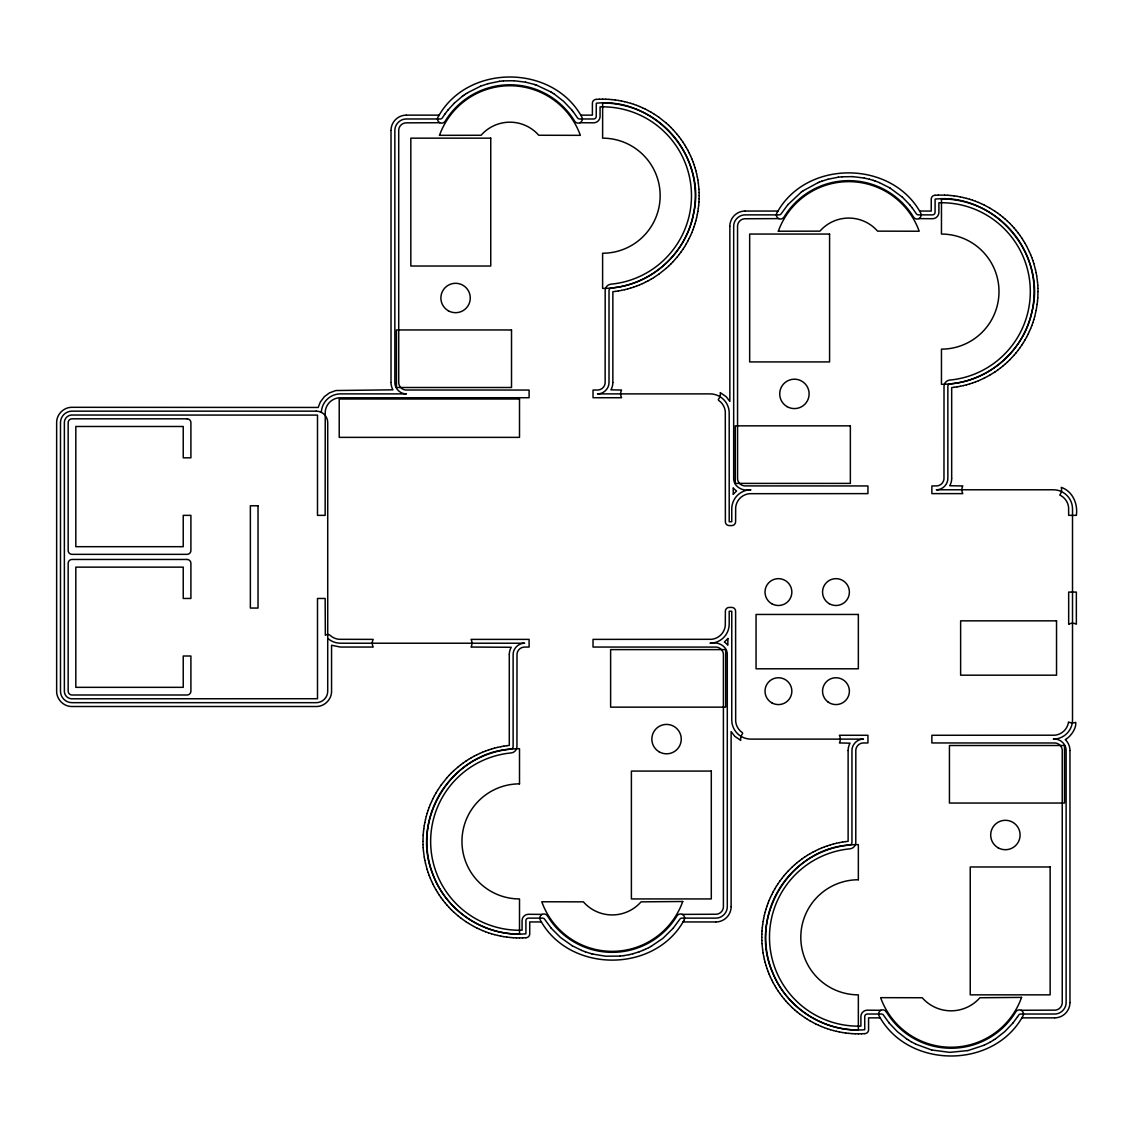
<?xml version="1.0" encoding="UTF-8"?>
<svg xmlns="http://www.w3.org/2000/svg" width="1133" height="1133" viewBox="0 0 1133 1133"><rect width="100%" height="100%" fill="white"/><g stroke="black" fill="none" stroke-linecap="round" stroke-linejoin="round"><path stroke-width="1.5" d="M422.977 841.323L423.175 835.177M699.103 198.771L699.16 195.782M761.815 937.218L761.858 934.229M1037.984 291.677L1037.786 297.823M391.012 130.267L391.069 129.233A6.387 6.387 0 0 1 391.112 128.737L391.267 127.746A6.387 6.387 0 0 1 391.367 127.25L391.607 126.273A6.387 6.387 0 0 1 391.749 125.805L392.089 124.857A6.387 6.387 0 0 1 392.287 124.389L392.712 123.483A6.387 6.387 0 0 1 392.953 123.044L393.463 122.18A6.387 6.387 0 0 1 393.746 121.755L394.341 120.962A6.387 6.387 0 0 1 394.652 120.565L395.332 119.829A6.387 6.387 0 0 1 395.686 119.475L396.437 118.795A6.387 6.387 0 0 1 396.819 118.483L397.626 117.874A6.387 6.387 0 0 1 398.037 117.605L398.901 117.081A6.387 6.387 0 0 1 399.34 116.841L400.246 116.416A6.387 6.387 0 0 1 400.714 116.232L401.663 115.892A6.387 6.387 0 0 1 402.144 115.736L403.121 115.495A6.387 6.387 0 0 1 403.603 115.396L404.594 115.254A6.387 6.387 0 0 1 405.104 115.198L406.138 115.155M509.284 654.506L509.34 653.472A6.387 6.387 0 0 1 509.383 652.976L509.538 651.985A6.387 6.387 0 0 1 509.638 651.489L509.878 650.512A6.387 6.387 0 0 1 510.02 650.03L510.36 649.082A6.387 6.387 0 0 1 510.558 648.628L510.983 647.722A6.387 6.387 0 0 1 511.224 647.269L471.045 647.056L471.356 646.391A8.313 8.313 0 0 0 471.356 640.032L471.045 639.38L529.097 639.38L529.097 647.056L523.871 647.099A7.662 7.662 0 0 0 517.002 653.968L516.945 746.76A6.387 6.387 0 0 1 511.266 752.921A9.248 9.248 0 0 1 510.799 752.963A88.87 88.87 0 0 0 430.752 845.77A88.87 88.87 0 0 0 519.509 930.264L522.072 930.221L522.072 920.492A6.387 6.387 0 0 1 528.275 914.289L542.112 914.388M612.84 382.6L612.797 383.634A6.387 6.387 0 0 1 612.741 384.129L612.599 385.121A6.387 6.387 0 0 1 612.5 385.617L612.259 386.594A6.387 6.387 0 0 1 612.103 387.075L611.778 388.01A6.387 6.387 0 0 1 611.579 388.477L611.154 389.384A6.387 6.387 0 0 1 610.914 389.823L621.578 390.049L621.266 390.701A8.313 8.313 0 0 0 621.266 397.06L621.578 397.725L593.026 397.725L593.026 390.049L598.252 390.007A7.662 7.662 0 0 0 605.135 383.124L605.178 290.345A6.387 6.387 0 0 1 610.857 284.185A9.248 9.248 0 0 1 611.324 284.142A88.87 88.87 0 0 0 691.371 191.335A88.87 88.87 0 0 0 602.614 106.842L600.065 106.884L600.065 116.614A6.387 6.387 0 0 1 593.862 122.817L580.011 122.718M698.962 201.929L699.103 198.941M729.85 226.161L729.907 225.127A6.387 6.387 0 0 1 729.949 224.631L730.091 223.64A6.387 6.387 0 0 1 730.19 223.144L730.445 222.181A6.387 6.387 0 0 1 730.587 221.7L730.927 220.751A6.387 6.387 0 0 1 731.111 220.284L731.55 219.377A6.387 6.387 0 0 1 731.776 218.938L732.3 218.074A6.387 6.387 0 0 1 732.569 217.663L733.178 216.856A6.387 6.387 0 0 1 733.49 216.46L734.17 215.723A6.387 6.387 0 0 1 734.524 215.369L735.26 214.689A6.387 6.387 0 0 1 735.657 214.378L736.464 213.769A6.387 6.387 0 0 1 736.875 213.5L737.739 212.976A6.387 6.387 0 0 1 738.178 212.749L739.084 212.31A6.387 6.387 0 0 1 739.552 212.126L740.5 211.786A6.387 6.387 0 0 1 740.982 211.644L741.945 211.389A6.387 6.387 0 0 1 742.441 211.29L743.432 211.149A6.387 6.387 0 0 1 743.928 211.106L744.962 211.05M731.111 906.839L731.068 907.873A6.387 6.387 0 0 1 731.012 908.369L730.87 909.36A6.387 6.387 0 0 1 730.771 909.856L730.53 910.819A6.387 6.387 0 0 1 730.388 911.3L730.049 912.249A6.387 6.387 0 0 1 729.85 912.716L729.425 913.623A6.387 6.387 0 0 1 729.185 914.062L728.675 914.926A6.387 6.387 0 0 1 728.392 915.337L727.797 916.144A6.387 6.387 0 0 1 727.471 916.54L726.805 917.277A6.387 6.387 0 0 1 726.451 917.631L725.701 918.311A6.387 6.387 0 0 1 725.318 918.622L724.511 919.231A6.387 6.387 0 0 1 724.086 919.5L723.236 920.024A6.387 6.387 0 0 1 722.783 920.251L721.877 920.69A6.387 6.387 0 0 1 721.409 920.874L720.475 921.214A6.387 6.387 0 0 1 719.993 921.356L719.016 921.611A6.387 6.387 0 0 1 718.52 921.71L717.529 921.851A6.387 6.387 0 0 1 717.033 921.894L715.999 921.95M761.858 934.059L762.013 931.071M848.121 750.4L848.178 749.366A6.387 6.387 0 0 1 848.22 748.871L848.376 747.879A6.387 6.387 0 0 1 848.461 747.383L848.716 746.406A6.387 6.387 0 0 1 848.858 745.925L849.198 744.99A6.387 6.387 0 0 1 849.382 744.523L849.821 743.616A6.387 6.387 0 0 1 850.047 743.177L839.383 742.951L839.695 742.299A8.313 8.313 0 0 0 839.695 735.94L839.383 735.275L867.935 735.275L867.935 742.951L862.709 742.993A7.662 7.662 0 0 0 855.826 749.876L855.783 842.655A6.387 6.387 0 0 1 850.104 848.815A9.248 9.248 0 0 1 849.637 848.858A88.87 88.87 0 0 0 769.59 941.665A88.87 88.87 0 0 0 858.347 1026.158L860.896 1026.116L860.91 1016.386A6.387 6.387 0 0 1 867.113 1010.183L880.95 1010.282M951.678 478.494L951.621 479.528A6.387 6.387 0 0 1 951.578 480.024L951.437 481.015A6.387 6.387 0 0 1 951.338 481.511L951.083 482.488A6.387 6.387 0 0 1 950.941 482.97L950.601 483.918A6.387 6.387 0 0 1 950.417 484.372L949.978 485.278A6.387 6.387 0 0 1 949.751 485.731L962.809 485.944L962.498 486.609A8.313 8.313 0 0 0 962.498 492.968L962.809 493.62L931.864 493.62L931.864 485.944L937.09 485.901A7.662 7.662 0 0 0 943.973 479.032L944.016 386.24A6.387 6.387 0 0 1 949.695 380.079A9.248 9.248 0 0 1 950.162 380.037A88.87 88.87 0 0 0 1030.209 287.23A88.87 88.87 0 0 0 941.452 202.736L938.903 202.779L938.889 212.508A6.387 6.387 0 0 1 932.7 218.711L918.849 218.612M1069.949 1002.733L1069.906 1003.767A6.387 6.387 0 0 1 1069.849 1004.263L1069.708 1005.254A6.387 6.387 0 0 1 1069.609 1005.75L1069.368 1006.727A6.387 6.387 0 0 1 1069.212 1007.195L1068.872 1008.143A6.387 6.387 0 0 1 1068.688 1008.611L1068.263 1009.517A6.387 6.387 0 0 1 1068.022 1009.956L1067.498 1010.82A6.387 6.387 0 0 1 1067.229 1011.245L1066.62 1012.038A6.387 6.387 0 0 1 1066.309 1012.435L1065.629 1013.171A6.387 6.387 0 0 1 1065.275 1013.525L1064.538 1014.205A6.387 6.387 0 0 1 1064.142 1014.517L1063.349 1015.126A6.387 6.387 0 0 1 1062.924 1015.395L1062.06 1015.919A6.387 6.387 0 0 1 1061.621 1016.159L1060.715 1016.584A6.387 6.387 0 0 1 1060.247 1016.768L1059.298 1017.108A6.387 6.387 0 0 1 1058.831 1017.264L1057.854 1017.505A6.387 6.387 0 0 1 1057.358 1017.604L1056.367 1017.746A6.387 6.387 0 0 1 1055.871 1017.802L1054.837 1017.845M423.19 835.007L423.43 832.019M698.693 205.073L698.948 202.099M762.027 930.901L762.268 927.927M1037.531 300.981L1037.771 297.993M423.445 831.863L423.784 828.889M698.339 208.217L698.679 205.243M762.282 927.757L762.622 924.783M1037.177 304.111L1037.516 301.137M423.813 828.719L424.252 825.759M697.886 211.347L698.325 208.387M762.651 924.613L763.09 921.653M1037.148 304.281L1036.157 310.343M424.28 825.589L424.818 822.657M697.319 214.449L697.857 211.503M763.118 921.497L763.642 918.551M424.847 822.487L425.484 819.57M696.653 217.536L697.291 214.619M763.684 918.381L764.308 915.464M1036.114 310.513L1034.726 316.504M425.512 819.4L426.249 816.496M695.889 220.609L696.611 217.706M764.35 915.294L765.072 912.391M426.291 816.341L427.113 813.466M695.025 223.64L695.846 220.765M765.115 912.235L765.936 909.36M1033.862 319.534L1034.684 316.659M427.155 813.296L428.076 810.449M694.062 226.657L694.968 223.796M765.993 909.204L766.899 906.343M1032.899 322.551L1033.806 319.704M428.132 810.293L429.138 807.475M692.999 229.631L694.005 226.812M766.956 906.188L767.962 903.369M1031.837 325.525L1032.843 322.707M429.195 807.319L430.285 804.543M691.838 232.562L692.943 229.787M768.032 903.213L769.123 900.438M1030.676 328.457L1031.781 325.681M430.356 804.388L431.546 801.64M690.592 235.466L691.781 232.718M769.194 900.282L770.383 897.534M1029.415 331.36L1030.605 328.612M689.232 238.327L690.521 235.622M431.616 801.484L432.891 798.779M1028.07 334.221L1029.345 331.516M770.454 897.378L771.729 894.673M687.802 241.131L689.161 238.468M432.962 798.638L434.336 795.975M1026.625 337.025L1027.999 334.362M771.8 894.532L773.173 891.869M686.258 243.892L687.717 241.287M434.421 795.819L435.865 793.213M1025.096 339.787L1026.555 337.181M773.244 891.713L774.703 889.108M684.644 246.612L686.187 244.034M435.95 793.058L437.494 790.494M1023.481 342.506L1025.011 339.942M774.788 888.966L776.317 886.388M682.93 249.26L684.559 246.753M437.579 790.352L440.992 785.24M1021.768 345.154L1023.382 342.648M776.417 886.247L778.031 883.74M1017.491 1016.853L1018.567 1015.21A2.563 2.563 0 0 1 1020.72 1014.021L1054.582 1014.021C1060.757 1014.177 1066.28 1008.653 1066.125 1002.478L1066.125 750.655C1066.309 743.999 1059.921 738.334 1053.336 739.113A19.176 19.176 0 0 0 1072.512 719.937L1072.512 508.958A19.176 19.176 0 0 0 1053.336 489.782L936.311 489.782C942.486 489.952 948.009 484.414 947.854 478.239L947.854 386.424A2.563 2.563 0 0 1 950.19 383.875C988.953 380.773 1023.467 350.607 1031.738 312.623C1047.628 254.656 994.562 192.723 935.122 199.111L935.065 212.324A2.563 2.563 0 0 1 932.501 214.873L918.438 214.873A2.563 2.563 0 0 1 916.271 213.684L912.164 207.792M1017.491 1016.867L1012.831 1023.156M681.131 251.866L682.845 249.402M1019.969 347.76L1021.669 345.296M778.13 883.598L779.83 881.134M444.957 113.994L442.408 117.79A2.563 2.563 0 0 1 440.241 118.979L406.379 118.979C400.232 118.823 394.723 124.318 394.851 130.465L394.851 382.345C394.681 388.52 400.218 394.043 406.379 393.887L340.509 393.887A19.176 19.176 0 0 0 321.418 411.18L321.361 412.37L320.611 412.03M444.972 113.98L448.144 109.844M679.262 254.401L681.046 251.993M441.091 785.112L446.884 777.819M1018.1 350.295L1019.87 347.888M779.929 881.007L781.713 878.599M677.293 256.879L679.163 254.528M1016.131 352.774L1017.986 350.423M781.812 878.472L783.668 876.121M448.158 109.83L454.333 103.117M787.817 204.747L781.232 213.684A2.563 2.563 0 0 1 779.079 214.873L745.217 214.873C739.07 214.732 733.533 220.184 733.674 226.359L733.674 478.239C733.405 487.006 743.248 491.708 750.938 489.782A19.176 19.176 0 0 0 731.762 508.958L731.762 521.746L729.199 521.746L729.199 413.063A19.176 19.176 0 0 0 710.023 393.887L597.473 393.887C603.648 394.043 609.172 388.52 609.016 382.345L609.016 290.53A2.563 2.563 0 0 1 611.367 287.98C651.178 284.836 686.357 253.041 693.538 213.769C707.19 156.439 654.52 97.056 596.298 103.216L596.227 116.43A2.563 2.563 0 0 1 593.664 118.979L579.6 118.979A2.563 2.563 0 0 1 577.433 117.79L573.326 111.898M673.158 928.253L679.729 919.316A2.563 2.563 0 0 1 681.896 918.127L715.744 918.127C721.919 918.282 727.457 912.759 727.287 906.584L727.287 654.761C727.556 646.022 717.727 641.25 710.023 643.218A19.176 19.176 0 0 0 729.199 624.042L729.199 611.254L731.762 611.254L731.762 719.937A19.176 19.176 0 0 0 750.938 739.113L863.488 739.113C857.341 738.957 851.832 744.452 851.959 750.584L851.945 842.47A2.563 2.563 0 0 1 849.608 845.02C789.545 848.39 747.865 918.268 772.692 972.751C787.01 1008.866 826.113 1033.126 864.734 1029.713L864.734 1016.57A2.563 2.563 0 0 1 867.297 1014.021L881.361 1014.021A2.563 2.563 0 0 1 883.528 1015.21L889.263 1023.156M1012.817 1023.17L1004.716 1031.667L995.454 1038.904M677.194 257.007L673.129 261.624M1014.092 355.181L1016.032 352.901M783.781 875.993L785.707 873.713M787.832 204.719L801.144 192.256M673.144 928.281L662.918 938.336L651.036 946.409M446.983 777.691L448.994 775.468M1013.978 355.309L1009.772 359.798M785.82 873.585L787.832 871.376M670.934 263.904L673.016 261.751M449.107 775.354L451.189 773.202M787.945 871.249L792.293 866.901M668.668 266.099L670.821 264.017M451.302 773.088L453.455 771.006M1007.506 361.993L1009.659 359.912M454.347 103.103L462.306 96.362M666.331 268.224L668.555 266.213M453.582 770.893L458.199 766.829M1005.169 364.118L1007.379 362.107M792.42 866.787L794.63 864.776M666.204 268.337L658.924 274.115M1002.762 366.171L1005.042 364.231M794.757 864.663L797.037 862.737M458.341 766.729L460.678 764.874M1000.283 368.126L1002.634 366.271M797.165 862.624L799.516 860.768M460.805 764.761L463.213 762.991M997.748 370.009L1000.156 368.239M799.643 860.669L802.051 858.885M462.321 96.347L463.369 95.583M801.158 192.242L803.269 190.726M463.383 95.569L464.431 94.832M658.783 274.214L653.67 277.627M995.156 371.822L997.621 370.109M463.355 762.891L465.805 761.178M802.178 858.786L804.642 857.086M464.445 94.818L465.521 94.096M803.283 190.712L818.168 182.611M465.536 94.081L467.717 92.679M995.44 1038.919L993.259 1040.321M995.015 371.907L989.789 375.15M465.946 761.093L468.467 759.464M804.784 856.987L807.291 855.373M467.731 92.665L480.548 86.221M993.23 1040.335L989.874 1042.303M650.965 279.256L653.529 277.727M468.609 759.379L471.172 757.85M807.432 855.273L810.01 853.744M648.203 280.8L650.809 279.341M989.647 375.235L984.223 378.139M471.314 757.765L473.934 756.306M810.152 853.659L812.772 852.2M651.022 946.423L648.727 947.641M989.86 1042.318L984.039 1045.249M645.399 282.244L648.048 280.871M474.076 756.221L476.738 754.861M812.913 852.129L815.576 850.756M648.713 947.655L645.201 949.355M642.538 283.59L645.244 282.315M984.081 378.21L978.473 380.745M476.894 754.79L479.599 753.502M815.718 850.685L818.423 849.41M645.187 949.355L642.808 950.389M984.01 1045.263L967.922 1050.574M639.635 284.85L642.383 283.661M479.741 753.445L482.488 752.255M818.578 849.339L821.326 848.15M818.182 182.597L819.371 182.116M642.779 950.403L639.139 951.805M636.704 286.012L639.479 284.921M975.541 381.92L978.317 380.815M482.644 752.185L485.434 751.08M821.482 848.079L824.258 846.988M480.562 86.207L487.969 83.7M819.4 182.116L821.822 181.195M633.729 287.088L636.548 286.082M972.567 382.982L975.386 381.977M485.59 751.023L488.408 750.018M824.413 846.918L827.232 845.912M821.85 181.195L828.067 179.241M639.125 951.805L632.908 953.759M630.727 288.051L633.574 287.145M969.565 383.945L972.411 383.039M488.564 749.961L491.41 749.055M827.387 845.855L830.248 844.949M627.682 288.929L630.557 288.108M966.52 384.823L969.395 384.002M491.566 748.998L494.441 748.177M830.404 844.892L833.279 844.071M487.983 83.686L499.483 81.307M828.081 179.241L838.321 177.201M632.88 953.759L629.098 954.68M624.623 289.694L627.526 288.972M963.461 385.588L966.364 384.866M494.611 748.134L497.514 747.412M833.435 844.028L836.338 843.306M621.535 290.36L624.467 289.736M960.373 386.254L963.291 385.631M497.67 747.369L500.602 746.746M836.508 843.264L839.426 842.64M629.07 954.68L623.943 955.615M967.908 1050.574L949.751 1052.359L931.638 1049.979M618.434 290.926L621.366 290.402M957.258 386.835L960.203 386.296M500.758 746.704L503.703 746.165M839.595 842.598L842.541 842.074M615.304 291.393L618.264 290.954M954.142 387.288L957.102 386.863M503.873 746.137L506.833 745.712M842.697 842.046L845.657 841.607M623.929 955.615L620.048 956.096M499.497 81.307L503.378 80.896M838.335 177.201L842.216 176.79M615.134 291.422L612.854 291.677L612.854 382.345M953.972 387.316L951.678 387.585L951.678 478.239M506.989 745.684L509.284 745.415L509.284 654.761M845.827 841.578L848.121 841.323L848.121 750.655M620.034 956.096L605.688 956.21L592.8 954.085M596.227 99.378L595.788 99.421A3.838 3.838 0 0 0 592.403 103.032L592.389 115.141L580.677 115.141M935.065 195.273L934.626 195.315A3.838 3.838 0 0 0 931.241 198.941L931.227 211.05L919.514 211.05M525.91 937.727L526.406 937.685A3.838 3.838 0 0 0 529.734 934.059L529.734 921.95L541.447 921.95M864.748 1033.622L865.244 1033.579A3.838 3.838 0 0 0 868.572 1029.968L868.572 1017.859L880.284 1017.859M503.406 80.896L513.83 80.726M842.23 176.79L852.667 176.621M596.397 99.364L599.385 99.222M935.221 195.258L938.209 195.117M522.752 937.883L525.74 937.742M861.59 1033.778L864.578 1033.636M599.541 99.208L602.544 99.166M938.379 195.117L944.525 195.117M519.594 937.94L522.582 937.883M858.432 1033.834L861.42 1033.792M406.379 115.141L439.165 115.141M745.217 211.05L778.003 211.05M682.972 921.95L715.744 921.95M1021.81 1017.859L1054.582 1017.859M602.699 99.166L605.702 99.208M516.436 937.883L519.424 937.94M855.273 1033.792L858.262 1033.834M605.858 99.222L608.846 99.364M944.695 195.117L947.684 195.258M513.277 937.742L516.266 937.883M852.115 1033.636L855.103 1033.778M513.858 80.726L525.5 82.157M852.682 176.621L864.337 178.051M609.016 99.378L612.004 99.619M947.854 195.273L950.828 195.513M510.133 937.487L513.107 937.727M848.971 1033.381L851.945 1033.622M612.16 99.633L615.134 99.973M950.998 195.542L953.972 195.882M506.989 937.118L509.963 937.458M845.827 1033.027L848.801 1033.367M615.304 100.001L618.264 100.44M954.142 195.896L957.102 196.335M503.873 936.665L506.833 937.104M842.697 1032.56L845.657 1032.999M618.434 100.469L621.366 101.007M957.258 196.363L960.203 196.901M500.758 936.099L503.703 936.637M839.595 1031.993L842.541 1032.531M525.528 82.157L534.351 84.451M864.352 178.065L869.422 179.241M621.535 101.035L624.467 101.673M960.373 196.93L963.291 197.567M497.67 935.433L500.602 936.07M836.508 1031.327L839.426 1031.965M624.623 101.701L627.526 102.437M963.461 197.609L966.364 198.332M494.611 934.668L497.514 935.391M833.435 1030.563L836.338 1031.299M591.539 953.759L592.786 954.085M931.623 1049.979L915.705 1044.144M869.45 179.241L873.189 180.345M591.511 953.759L585.294 951.805M966.52 198.374L969.395 199.196M627.682 102.48L630.557 103.301M830.404 1029.699L833.279 1030.52M491.566 933.804L494.441 934.626M969.565 199.238L972.411 200.159M630.727 103.344L633.574 104.264M827.387 1028.736L830.248 1029.656M488.564 932.841L491.41 933.762M873.217 180.359L874.435 180.756M534.379 84.465L535.597 84.862M874.449 180.77L875.667 181.195M535.612 84.862L536.83 85.287M972.567 200.215L975.386 201.221M633.729 104.321L636.548 105.327M824.413 1027.673L827.232 1028.679M485.59 931.779L488.408 932.785M875.682 181.195L879.321 182.597M536.858 85.301L550.992 91.985M585.279 951.805L581.64 950.403M975.541 201.277L978.317 202.382M636.704 105.383L639.479 106.488M821.482 1026.512L824.258 1027.617M482.644 930.618L485.434 931.723M879.35 182.611L889.83 187.88M581.626 950.389L572.264 945.772M778.654 218.612L744.438 218.754A7.662 7.662 0 0 0 737.555 225.637L737.555 479.032A7.662 7.662 0 0 0 744.438 485.901L867.935 485.944L867.935 493.62L749.437 493.691A15.338 15.338 0 0 0 735.671 507.457L735.6 521.746A3.838 3.838 0 0 1 731.762 525.585L729.199 525.585A3.838 3.838 0 0 1 725.375 521.746L725.29 411.562A15.338 15.338 0 0 0 718.549 400.317L718.308 399.482A8.313 8.313 0 0 0 720.262 392.655L726.168 396.663L729.85 401.408L729.85 226.416M439.831 122.718L405.6 122.86A7.662 7.662 0 0 0 398.717 129.743L398.717 383.124A7.662 7.662 0 0 0 405.6 390.007L529.097 390.049L529.097 397.725L338.994 397.796A15.338 15.338 0 0 0 325.242 411.562L325.157 515.359L317.495 515.359L317.495 415.103L71.237 415.032A7.662 7.662 0 0 0 64.369 421.901L64.369 691.923A7.662 7.662 0 0 0 71.237 698.792L317.495 698.721L317.495 598.465L325.157 598.465L325.341 635.287A3.838 3.838 0 0 1 330.298 635.457L330.779 635.896A15.338 15.338 0 0 0 338.994 639.309L373.196 639.38L372.884 640.032A8.313 8.313 0 0 0 372.884 646.391L373.196 647.056L340.311 647.042L331.558 645.244L331.558 691.172C331.757 699.358 324.406 706.709 316.206 706.51L71.988 706.51C63.788 706.709 56.452 699.358 56.65 691.172L56.65 422.651C56.452 414.451 63.788 407.115 71.988 407.314L318.203 407.455L320.299 402.059L324.364 396.663L329.491 392.868L335.835 390.531L392.953 389.823A6.387 6.387 0 0 1 392.712 389.384L392.287 388.477A6.387 6.387 0 0 1 392.089 388.01L391.749 387.075A6.387 6.387 0 0 1 391.607 386.594L391.367 385.617A6.387 6.387 0 0 1 391.267 385.121L391.112 384.129A6.387 6.387 0 0 1 391.069 383.634L391.012 382.6M1021.145 1010.282L1055.361 1010.14A7.662 7.662 0 0 0 1062.244 1003.257L1062.244 749.876A7.662 7.662 0 0 0 1055.361 742.993L931.864 742.951L931.864 735.275L1054.837 735.204A15.338 15.338 0 0 0 1068.377 722.925L1068.518 721.962A8.313 8.313 0 0 0 1075.699 722.344C1076.647 727.641 1071.195 736.436 1065.261 739.594A6.387 6.387 0 0 1 1065.629 739.948L1066.309 740.699A6.387 6.387 0 0 1 1066.62 741.081L1067.229 741.888A6.387 6.387 0 0 1 1067.498 742.313L1068.022 743.177A6.387 6.387 0 0 1 1068.263 743.616L1068.688 744.523A6.387 6.387 0 0 1 1068.872 744.99L1069.212 745.925A6.387 6.387 0 0 1 1069.368 746.406L1069.609 747.383A6.387 6.387 0 0 1 1069.708 747.879L1069.849 748.871A6.387 6.387 0 0 1 1069.906 749.366L1069.949 750.4M682.307 914.388L716.538 914.246A7.662 7.662 0 0 0 723.406 907.363L723.406 653.968A7.662 7.662 0 0 0 716.538 647.099L593.026 647.056L593.026 639.38L711.524 639.309A15.338 15.338 0 0 0 725.29 625.543L725.375 611.254A3.838 3.838 0 0 1 729.199 607.415L731.762 607.415A3.838 3.838 0 0 1 735.6 611.254L735.671 721.438A15.338 15.338 0 0 0 742.412 732.683L742.667 733.518A8.313 8.313 0 0 0 740.713 740.345L734.807 736.337L731.125 731.592L731.125 906.584M978.473 202.439L981.22 203.628M639.635 106.544L642.383 107.734M818.578 1025.266L821.326 1026.456M479.741 929.372L482.488 930.561M981.376 203.699L984.081 204.974M642.538 107.805L645.244 109.08M815.718 1023.92L818.423 1025.195M476.894 928.026L479.599 929.301M915.691 1044.13L911.102 1041.68M984.223 205.059L989.647 207.948M645.399 109.15L648.048 110.524M812.913 1022.476L815.576 1023.85M474.076 926.582L476.738 927.941M648.203 110.609L650.809 112.054M810.152 1020.946L812.772 1022.391M473.934 926.497L468.609 923.423M911.074 1041.666L908.85 1040.335M572.25 945.772L560.523 937.515L551.275 928.281M989.789 208.033L995.015 211.29M650.965 112.139L653.529 113.682M807.432 1019.318L810.01 1020.861M889.844 187.894L902.42 197.213M551.02 92L552.111 92.665M552.125 92.679L554.306 94.081M908.836 1040.321L906.655 1038.919M653.67 113.767L658.783 117.181M804.784 1017.618L807.291 1019.233M465.946 921.71L468.467 923.338M554.334 94.096L563.583 101.319L571.683 109.83M906.641 1038.904L897.393 1031.681L889.278 1023.17M995.156 211.375L997.621 213.075M804.642 1017.519L799.643 1013.936M465.805 921.625L460.805 918.042M997.748 213.174L1000.156 214.958M658.924 117.28L666.204 123.072M1000.283 215.058L1002.634 216.927M797.165 1011.981L799.516 1013.837M458.341 916.073L460.678 917.942M1002.762 217.026L1005.042 218.966M794.757 1009.928L797.037 1011.868M458.199 915.974L453.582 911.923M1005.169 219.08L1007.379 221.077M666.331 123.171L668.555 125.182M792.42 1007.818L794.63 1009.829M327.72 638.304L328.343 638.87A19.176 19.176 0 0 0 340.509 643.218L524.65 643.218C518.489 643.048 512.952 648.586 513.122 654.761L513.122 746.576A2.563 2.563 0 0 1 510.771 749.125C451.897 752.51 410.231 819.881 432.764 874.081C446.218 911.626 486.241 937.359 525.91 933.819L525.91 920.676A2.563 2.563 0 0 1 528.46 918.127L542.537 918.127A2.563 2.563 0 0 1 544.69 919.316L551.261 928.253M902.435 197.227L909.686 204.719M1007.506 221.19L1009.659 223.272M668.668 125.296L670.821 127.378M792.293 1007.704L787.945 1003.356M451.302 909.728L453.455 911.81M1009.772 223.399L1011.854 225.538M670.934 127.505L673.016 129.644M449.107 907.462L451.189 909.601M1011.967 225.665L1013.978 227.889M673.129 129.771L677.194 134.388M785.82 1001.02L787.832 1003.229M446.983 905.111L448.994 907.335M1014.092 228.016L1016.032 230.296M783.781 998.612L785.707 1000.892M444.943 902.704L446.884 904.984M909.7 204.747L912.15 207.778M571.698 109.844L573.312 111.884M1016.131 230.424L1017.986 232.761M677.293 134.53L679.163 136.866M781.812 996.134L783.668 998.47M442.975 900.239L444.83 902.576M1018.1 232.902L1019.87 235.296M679.262 136.994L681.046 139.401M779.929 993.599L781.713 996.006M441.091 897.704L442.876 900.098M1019.969 235.437L1021.669 237.902M681.131 139.543L682.845 141.993M778.13 991.007L779.83 993.457M439.292 895.098L440.992 897.563M1021.768 238.029L1023.382 240.55M682.93 142.135L684.559 144.656M776.417 988.344L778.031 990.865M437.579 892.45L439.193 894.971M1023.481 240.692L1025.011 243.255M684.644 144.797L686.187 147.361M774.788 985.639L776.317 988.203M435.95 889.745L437.494 892.308M1025.096 243.397L1026.555 246.017M686.258 147.502L687.717 150.123M773.244 982.878L774.703 985.498M434.421 886.983L435.865 889.603M1026.625 246.158L1029.345 251.682M687.802 150.264L689.161 152.927M771.8 980.073L773.173 982.736M432.962 884.179L434.336 886.842M689.232 153.082L690.521 155.787M770.454 977.212L771.729 979.918M431.616 881.318L432.891 884.023M1029.415 251.838L1030.605 254.571M690.592 155.929L691.781 158.677M769.194 974.323L770.383 977.071M430.356 878.429L431.546 881.162M1030.676 254.727L1031.781 257.517M691.838 158.832L692.943 161.622M768.032 971.378L769.123 974.168M429.195 875.483L430.285 878.273M1031.837 257.673L1032.843 260.491M692.999 161.778L694.005 164.597M766.956 968.403L767.962 971.222M428.132 872.509L429.138 875.327M1032.899 260.647L1033.806 263.493M694.062 164.752L694.968 167.599M765.993 965.401L766.899 968.248M427.155 869.507L428.076 872.353M1033.862 263.649L1035.449 269.597M695.025 167.755L695.846 170.63M765.115 962.37L765.936 965.245M427.113 869.351L425.512 863.403M695.889 170.8L696.611 173.703M764.35 959.297L765.072 962.2M1035.491 269.753L1036.114 272.685M696.653 173.859L697.291 176.79M763.684 956.21L764.308 959.141M424.847 860.315L425.484 863.247M1036.157 272.841L1036.681 275.786M697.319 176.946L697.857 179.892M763.118 953.108L763.642 956.054M424.28 857.214L424.818 860.159M1036.709 275.956L1037.516 282.046M697.886 180.062L698.325 183.022M762.651 949.978L763.09 952.938M424.252 857.044L423.445 850.954M698.339 183.178L698.948 189.296M762.622 949.822L762.027 943.704M1037.531 282.216L1037.771 285.204M423.19 847.796L423.43 850.784M1037.786 285.36L1037.941 288.349M761.858 940.546L762.013 943.534M698.962 189.466L699.103 192.454M423.034 844.651L423.175 847.64M1037.941 288.518L1037.984 291.507M761.815 937.388L761.858 940.376M699.103 192.624L699.16 195.612M422.977 841.493L423.02 844.482M1069.963 750.655L1069.963 1002.478M391.012 130.522L391.012 382.345M886.303 1011.826A75.769 75.769 0 0 0 1015.791 1011.826A4.15 4.15 0 0 1 1021.499 1010.48A4.15 4.15 0 0 1 1022.83 1016.202C993.641 1069.297 908.454 1069.198 879.25 1016.202A4.15 4.15 0 0 1 880.596 1010.48A4.15 4.15 0 0 1 886.318 1011.826M439.491 135.337L481.086 135.252A38.352 38.352 0 0 1 538.756 135.252L580.351 135.337A74.806 74.806 0 0 0 439.491 135.337M778.329 231.231L819.91 231.146A38.352 38.352 0 0 1 877.593 231.146L919.189 231.231A74.806 74.806 0 0 0 778.329 231.231M682.732 901.5L682.633 901.769A74.806 74.806 0 0 1 541.786 901.769L583.368 901.854A38.352 38.352 0 0 0 641.051 901.854L682.732 901.5M1021.569 997.394L1021.47 997.663A74.806 74.806 0 0 1 880.624 997.663L922.205 997.748A38.352 38.352 0 0 0 979.889 997.748L1021.569 997.394M438.853 115.623L438.131 116.798A4.15 4.15 0 0 0 439.477 122.52A4.15 4.15 0 0 0 445.198 121.174A75.769 75.769 0 0 1 574.658 121.174A4.15 4.15 0 0 0 580.365 122.52A4.15 4.15 0 0 0 581.711 116.798C552.777 64.255 468.736 63.66 438.896 115.566M777.691 211.517L776.969 212.692A4.15 4.15 0 0 0 778.3 218.414A4.15 4.15 0 0 0 784.022 217.069A75.769 75.769 0 0 1 913.495 217.069A4.15 4.15 0 0 0 919.203 218.414A4.15 4.15 0 0 0 920.548 212.692C891.6 160.22 807.489 159.413 777.691 211.517M684.006 920.308C654.817 973.417 569.616 973.332 540.427 920.308A4.15 4.15 0 0 1 541.758 914.586A4.15 4.15 0 0 1 547.48 915.931A75.769 75.769 0 0 0 676.953 915.931A4.15 4.15 0 0 1 682.661 914.586A4.15 4.15 0 0 1 684.006 920.308M733.278 494.215L733.178 487.813A6.387 6.387 0 0 0 733.49 488.196L734.17 488.946A6.387 6.387 0 0 0 734.524 489.3L735.26 489.966A6.387 6.387 0 0 0 735.657 490.292L736.592 490.986L733.278 494.215M727.924 638.502L724.369 642.014L725.318 642.708A6.387 6.387 0 0 1 725.701 643.034L726.451 643.7A6.387 6.387 0 0 1 726.805 644.054L727.471 644.804A6.387 6.387 0 0 1 727.797 645.187L727.924 638.502M1069.34 623.886L1068.674 624.198L1068.674 592.077L1076.35 592.077L1076.35 624.198L1075.699 623.886A8.313 8.313 0 0 0 1069.34 623.886M602.643 103.004L602.614 138.155A57.542 57.542 0 0 1 660.157 195.697A57.542 57.542 0 0 1 602.614 253.24L602.614 288.405A92.694 92.694 0 0 0 695.322 195.697A92.694 92.694 0 0 0 602.614 103.004M490.745 138.155L410.826 138.155L410.826 266.028L490.745 266.028L490.745 138.155M941.481 198.898L941.452 234.064A57.542 57.542 0 0 1 998.994 291.592A57.542 57.542 0 0 1 941.452 349.134L941.452 384.299A92.694 92.694 0 0 0 1034.16 291.592A92.694 92.694 0 0 0 941.452 198.898M829.583 234.064L749.664 234.064L749.664 361.923L829.583 361.923L829.583 234.064M511.521 329.958L396.437 329.958L396.437 387.5L511.521 387.5L511.521 329.958M519.509 399L339.22 399L339.22 437.366L519.509 437.366L519.509 399M316.206 411.152L71.988 411.152A11.514 11.514 0 0 0 60.488 422.651L60.488 691.172A11.514 11.514 0 0 0 71.988 702.672L316.206 702.672A11.514 11.514 0 0 0 327.72 691.172L327.72 422.651A11.514 11.514 0 0 0 316.206 411.152M187.072 418.813L71.988 418.813A3.838 3.838 0 0 0 68.164 422.651L68.164 550.511A3.838 3.838 0 0 0 71.988 554.349L187.072 554.349A3.838 3.838 0 0 0 190.911 550.511L190.911 515.359L183.234 515.359L183.234 546.687L75.826 546.687L75.826 426.49L183.234 426.49L183.234 457.817L190.911 457.817L190.911 422.651A3.838 3.838 0 0 0 187.072 418.813M850.359 425.852L735.275 425.852L735.275 483.394L850.359 483.394L850.359 425.852M258.027 505.771L250.365 505.771L250.365 608.053L258.027 608.053L258.027 505.771M1076.35 515.359L1068.674 515.359L1068.603 507.457A15.338 15.338 0 0 0 1060.559 495.433L1059.723 495.036A8.299 8.299 0 0 0 1061.224 487.374C1072.654 491.141 1078.092 504.029 1076.35 515.359M187.072 559.461L71.988 559.461A3.838 3.838 0 0 0 68.164 563.299L68.164 691.172A3.838 3.838 0 0 0 71.988 694.996L187.072 694.996A3.838 3.838 0 0 0 190.911 691.172L190.911 656.007L183.234 656.007L183.234 687.334L75.826 687.334L75.826 567.137L183.234 567.137L183.234 598.465L190.911 598.465L190.911 563.299A3.838 3.838 0 0 0 187.072 559.461M858.347 614.454L756.051 614.454L756.051 668.796L858.347 668.796L858.347 614.454M1056.537 620.842L960.628 620.842L960.628 675.183L1056.537 675.183L1056.537 620.842M725.687 649.606L610.616 649.606L610.616 707.148L725.687 707.148L725.687 649.606M1064.524 745.5L949.44 745.5L949.44 803.042L1064.524 803.042L1064.524 745.5M711.297 771.077L631.393 771.077L631.393 898.936L711.297 898.936L711.297 771.077M1050.135 866.972L970.23 866.972L970.23 994.845L1050.135 994.845L1050.135 866.972M858.347 879.76L858.347 844.595A92.694 92.694 0 0 0 765.639 937.303A92.694 92.694 0 0 0 858.347 1029.996L858.347 994.845A57.542 57.542 0 0 1 800.804 937.303A57.542 57.542 0 0 1 858.347 879.76M519.509 783.866L519.509 748.701A92.694 92.694 0 0 0 426.815 841.408A92.694 92.694 0 0 0 519.509 934.102L519.509 898.936A57.542 57.542 0 0 1 461.967 841.408A57.542 57.542 0 0 1 519.509 783.866M829.257 603.705A13.426 13.426 0 0 0 849.396 592.077A13.426 13.426 0 0 0 829.257 580.45A13.426 13.426 0 0 0 829.257 603.705M828.152 702.078A13.426 13.426 0 0 0 849.325 692.475A13.426 13.426 0 0 0 830.432 678.936A13.426 13.426 0 0 0 828.152 702.078M771.715 603.705A13.426 13.426 0 0 0 791.854 592.077A13.426 13.426 0 0 0 771.715 580.45A13.426 13.426 0 0 0 771.715 603.705M771.715 702.786A13.426 13.426 0 0 0 791.854 691.172A13.426 13.426 0 0 0 771.715 679.545A13.426 13.426 0 0 0 771.715 702.786M998.031 847.739A14.701 14.701 0 0 0 1020.097 835.007A14.701 14.701 0 0 0 998.031 822.275A14.701 14.701 0 0 0 998.031 847.739M659.194 751.845A14.701 14.701 0 0 0 681.259 739.113A14.701 14.701 0 0 0 659.194 726.38A14.701 14.701 0 0 0 659.194 751.845M787.067 406.62A14.701 14.701 0 0 0 809.118 393.887A14.701 14.701 0 0 0 787.067 381.155A14.701 14.701 0 0 0 787.067 406.62M448.229 310.725A14.701 14.701 0 0 0 470.28 297.993A14.701 14.701 0 0 0 448.229 285.261A14.701 14.701 0 0 0 448.229 310.725"/></g></svg>
